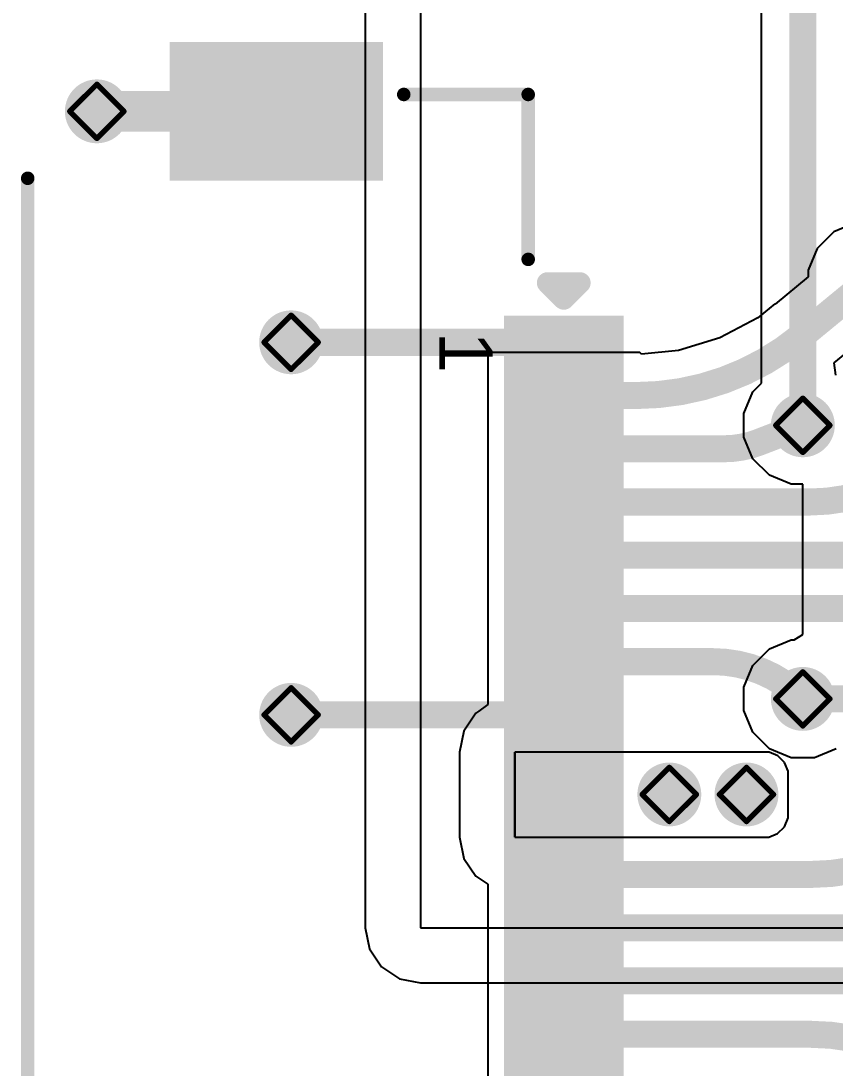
# Model space of a CAD drawing. Header units: inches. Extents: x -4 to 238, y -5 to 115.
# Drawn here: x 26.51 to 34.16, y 23.22 to 33.05 of the extents above; entities that cross this region are included whole.
import ezdxf

# ---------------------------------------------------------------- set-up
doc = ezdxf.new("R2010")
doc.units = ezdxf.units.IN
for name, color, linetype in [('Bottom Layer', 5, 'Continuous'), ('Drill Drawing', 1, 'Continuous'), ('Top Layer', 1, 'Continuous'), ('Top Overlay', 2, 'Continuous'), ('Top Paste', 8, 'Continuous'), ('Top Solder', 216, 'Continuous'), ('Via Holes', 16, 'Continuous')]:
    doc.layers.add(name, color=color, linetype=linetype)
doc.styles.add('Arial', font='', dxfattribs={"height": 0.2})
doc.styles.get('Arial').set_extended_font_data('Arial')

# ---------------------------------------------------------------- blocks, each defined once
blk = doc.blocks.new('F0502_B_18_15T_R_62')
at = {"layer": 'Top Layer'}
for points in [[(-4.39999628, 1.81000019), (-4.09999688, 1.81000019), (-4.09999688, 0.8899994899999999), (-4.39999628, 0.8899994899999999)], [(-3.89999728, 1.81000019), (-3.59999788, 1.81000019), (-3.59999788, 0.8899994899999999), (-3.89999728, 0.8899994899999999)], [(-3.39999828, 1.81000019), (-3.09999888, 1.81000019), (-3.09999888, 0.8899994899999999), (-3.39999828, 0.8899994899999999)], [(-2.89999928, 1.81000019), (-2.59999988, 1.81000019), (-2.59999988, 0.8899994899999999), (-2.89999928, 0.8899994899999999)], [(-2.39999774, 1.81000019), (-2.09999834, 1.81000019), (-2.09999834, 0.8899994899999999), (-2.39999774, 0.8899994899999999)], [(-1.89999874, 1.81000019), (-1.59999934, 1.81000019), (-1.59999934, 0.8899994899999999), (-1.89999874, 0.8899994899999999)], [(-1.39999974, 1.81000019), (-1.10000034, 1.81000019), (-1.10000034, 0.8899994899999999), (-1.39999974, 0.8899994899999999)], [(-0.8999982, 1.80999765), (-0.5999987999999999, 1.80999765), (-0.5999987999999999, 0.88999695), (-0.8999982, 0.88999695)], [(-0.3999992, 1.80999765), (-0.0999998, 1.80999765), (-0.0999998, 0.88999695), (-0.3999992, 0.88999695)], [(0.10000234, 1.81000019), (0.40000174, 1.81000019), (0.40000174, 0.8899994899999999), (0.10000234, 0.8899994899999999)], [(0.6000013399999999, 1.81000019), (0.90000074, 1.81000019), (0.90000074, 0.8899994899999999), (0.6000013399999999, 0.8899994899999999)], [(1.10000034, 1.81000019), (1.39999974, 1.81000019), (1.39999974, 0.8899994899999999), (1.10000034, 0.8899994899999999)], [(1.60000188, 1.81000019), (1.90000128, 1.81000019), (1.90000128, 0.8899994899999999), (1.60000188, 0.8899994899999999)], [(2.10000088, 1.81000019), (2.40000028, 1.81000019), (2.40000028, 0.8899994899999999), (2.10000088, 0.8899994899999999)], [(-5.870002229999999, -2.24999931), (-6.970002569999999, -2.24999931), (-6.970002569999999, -0.45000037), (-5.870002229999999, -0.45000037)]]:
    blk.add_hatch(color=1, dxfattribs=at).paths.add_polyline_path(points)
at = {"layer": 'Top Paste'}
for points in [[(-4.39999628, 1.81000019), (-4.09999688, 1.81000019), (-4.09999688, 0.8899994899999999), (-4.39999628, 0.8899994899999999)], [(-3.89999728, 1.81000019), (-3.59999788, 1.81000019), (-3.59999788, 0.8899994899999999), (-3.89999728, 0.8899994899999999)], [(-3.39999828, 1.81000019), (-3.09999888, 1.81000019), (-3.09999888, 0.8899994899999999), (-3.39999828, 0.8899994899999999)], [(-2.89999928, 1.81000019), (-2.59999988, 1.81000019), (-2.59999988, 0.8899994899999999), (-2.89999928, 0.8899994899999999)], [(-2.39999774, 1.81000019), (-2.09999834, 1.81000019), (-2.09999834, 0.8899994899999999), (-2.39999774, 0.8899994899999999)], [(-1.89999874, 1.81000019), (-1.59999934, 1.81000019), (-1.59999934, 0.8899994899999999), (-1.89999874, 0.8899994899999999)], [(-1.39999974, 1.81000019), (-1.10000034, 1.81000019), (-1.10000034, 0.8899994899999999), (-1.39999974, 0.8899994899999999)], [(-0.8999982, 1.80999765), (-0.5999987999999999, 1.80999765), (-0.5999987999999999, 0.88999695), (-0.8999982, 0.88999695)], [(-0.3999992, 1.80999765), (-0.0999998, 1.80999765), (-0.0999998, 0.88999695), (-0.3999992, 0.88999695)], [(0.10000234, 1.81000019), (0.40000174, 1.81000019), (0.40000174, 0.8899994899999999), (0.10000234, 0.8899994899999999)], [(0.6000013399999999, 1.81000019), (0.90000074, 1.81000019), (0.90000074, 0.8899994899999999), (0.6000013399999999, 0.8899994899999999)], [(1.10000034, 1.81000019), (1.39999974, 1.81000019), (1.39999974, 0.8899994899999999), (1.10000034, 0.8899994899999999)], [(1.60000188, 1.81000019), (1.90000128, 1.81000019), (1.90000128, 0.8899994899999999), (1.60000188, 0.8899994899999999)], [(2.10000088, 1.81000019), (2.40000028, 1.81000019), (2.40000028, 0.8899994899999999), (2.10000088, 0.8899994899999999)], [(-5.870002229999999, -2.24999931), (-6.970002569999999, -2.24999931), (-6.970002569999999, -0.45000037), (-5.870002229999999, -0.45000037)]]:
    blk.add_hatch(color=8, dxfattribs=at).paths.add_polyline_path(points)
at = {"layer": 'Top Solder'}
for points in [[(-4.50159628, 1.91160019), (-3.99839688, 1.91160019), (-3.99839688, 0.78839949), (-4.50159628, 0.78839949)], [(-4.001597279999999, 1.91160019), (-3.49839788, 1.91160019), (-3.49839788, 0.78839949), (-4.001597279999999, 0.78839949)], [(-3.50159828, 1.91160019), (-2.99839888, 1.91160019), (-2.99839888, 0.78839949), (-3.50159828, 0.78839949)], [(-3.00159928, 1.91160019), (-2.49839988, 1.91160019), (-2.49839988, 0.78839949), (-3.00159928, 0.78839949)], [(-2.50159774, 1.91160019), (-1.99839834, 1.91160019), (-1.99839834, 0.78839949), (-2.50159774, 0.78839949)], [(-2.00159874, 1.91160019), (-1.49839934, 1.91160019), (-1.49839934, 0.78839949), (-2.00159874, 0.78839949)], [(-1.50159974, 1.91160019), (-0.9984003399999999, 1.91160019), (-0.9984003399999999, 0.78839949), (-1.50159974, 0.78839949)], [(-1.0015982, 1.91159765), (-0.4983988, 1.91159765), (-0.4983988, 0.78839695), (-1.0015982, 0.78839695)], [(-0.5015992, 1.91159765), (0.0016002, 1.91159765), (0.0016002, 0.78839695), (-0.5015992, 0.78839695)], [(-0.00159766, 1.91160019), (0.50160174, 1.91160019), (0.50160174, 0.78839949), (-0.00159766, 0.78839949)], [(0.49840134, 1.91160019), (1.00160074, 1.91160019), (1.00160074, 0.78839949), (0.49840134, 0.78839949)], [(0.9984003399999999, 1.91160019), (1.50159974, 1.91160019), (1.50159974, 0.78839949), (0.9984003399999999, 0.78839949)], [(1.49840188, 1.91160019), (2.00160128, 1.91160019), (2.00160128, 0.78839949), (1.49840188, 0.78839949)], [(1.99840088, 1.91160019), (2.50160028, 1.91160019), (2.50160028, 0.78839949), (1.99840088, 0.78839949)], [(2.49840242, 1.91159765), (3.00160182, 1.91159765), (3.00160182, 0.78839695), (2.49840242, 0.78839695)], [(-5.76840223, -2.35159931), (-7.07160257, -2.35159931), (-7.07160257, -0.3484003700000001), (-5.76840223, -0.3484003699999998)]]:
    blk.add_hatch(color=216, dxfattribs=at).paths.add_polyline_path(points)
at = {"layer": 'Top Overlay'}
for points, const_width in [([(-4.80879658, 1.19759984), (-4.80879912, 1.50239984)], 0.1999996), ([(-4.65639912, 1.3499973), (-4.80879912, 1.50239984)], 0.1999996), ([(-4.80879658, 1.19759984), (-4.65639912, 1.3499973)], 0.1999996), ([(-5.0292, 1.016), (-6.5786, 1.016)], 0.127), ([(-6.5786, -0.1524), (-6.5786, 1.016)], 0.127), ([(5.7912, -3.682999999999999), (-5.7912, -3.682999999999999)], 0.127)]:
    blk.add_lwpolyline(points, dxfattribs=dict(at, const_width=const_width))
for points, const_width in [([(-4.858799019999999, 1.50239984, 1), (-4.758799219999999, 1.50239984, 1)], 0.0999998), ([(-4.858799019999999, 1.50239984, 1), (-4.758799219999999, 1.50239984, 1)], 0.0999998), ([(-4.706399019999999, 1.3499973, 1), (-4.606399219999999, 1.3499973, 1)], 0.0999998), ([(-4.706399019999999, 1.3499973, 1), (-4.606399219999999, 1.3499973, 1)], 0.0999998), ([(-4.85879648, 1.19759984, 1), (-4.75879668, 1.19759984, 1)], 0.0999998), ([(-4.85879648, 1.19759984, 1), (-4.75879668, 1.19759984, 1)], 0.0999998), ([(-6.61035, 1.016, 1), (-6.546849999999999, 1.016, 1)], 0.0635), ([(-6.61035, 1.016, 1), (-6.546849999999999, 1.016, 1)], 0.0635), ([(-5.06095, 1.016, 1), (-4.99745, 1.016, 1)], 0.0635), ([(-6.61035, -0.1524, 1), (-6.546849999999999, -0.1524, 1)], 0.0635), ([(-5.82295, -3.682999999999999, 1), (-5.75945, -3.682999999999999, 1)], 0.0635)]:
    blk.add_lwpolyline(points, format="xyb", close=True, dxfattribs=dict(at, const_width=const_width))
at = {"layer": 'Top Overlay', "style": 'Arial'}
blk.add_text('1', height=0.499999, dxfattribs=at).set_placement((-4.35159658, 0.18159984))

msp = doc.modelspace()

# ---------------------------------------------------------------- hatches: boundary and pattern name
at = {"layer": 'Bottom Layer'}
h = msp.add_hatch(color=5, dxfattribs=at)
edge = h.paths.add_edge_path()
edge.add_arc((27.22600854, 32.20440854), 0.2999994, 0, 360)
h = msp.add_hatch(color=5, dxfattribs=at)
edge = h.paths.add_edge_path()
edge.add_arc((29.05020098, 30.03440272), 0.2999994, 0, 360)
h = msp.add_hatch(color=5, dxfattribs=at)
edge = h.paths.add_edge_path()
edge.add_arc((33.85461098, 29.25466844), 0.2999994, 0, 360)
h = msp.add_hatch(color=5, dxfattribs=at)
edge = h.paths.add_edge_path()
edge.add_arc((33.85461098, 26.68440434), 0.2999994, 0, 360)
h = msp.add_hatch(color=5, dxfattribs=at)
edge = h.paths.add_edge_path()
edge.add_arc((29.05019844, 26.53440464), 0.2999994, 0, 360)
h = msp.add_hatch(color=5, dxfattribs=at)
edge = h.paths.add_edge_path()
edge.add_arc((32.60103462, 25.7866134), 0.2999994, 0, 360)
h = msp.add_hatch(color=5, dxfattribs=at)
edge = h.paths.add_edge_path()
edge.add_arc((33.32542992, 25.7866134), 0.2999994, 0, 360)
at = {"layer": 'Top Layer'}
h = msp.add_hatch(color=1, dxfattribs=at)
edge = h.paths.add_edge_path()
edge.add_arc((27.22600854, 32.20440854), 0.2999994, 0, 360)
h = msp.add_hatch(color=1, dxfattribs=at)
edge = h.paths.add_edge_path()
edge.add_arc((29.05020098, 30.03440272), 0.2999994, 0, 360)
h = msp.add_hatch(color=1, dxfattribs=at)
edge = h.paths.add_edge_path()
edge.add_arc((33.85461098, 29.25466844), 0.2999994, 0, 360)
h = msp.add_hatch(color=1, dxfattribs=at)
edge = h.paths.add_edge_path()
edge.add_arc((33.85461098, 26.68440434), 0.2999994, 0, 360)
h = msp.add_hatch(color=1, dxfattribs=at)
edge = h.paths.add_edge_path()
edge.add_arc((29.05019844, 26.53440464), 0.2999994, 0, 360)
h = msp.add_hatch(color=1, dxfattribs=at)
edge = h.paths.add_edge_path()
edge.add_arc((32.60103462, 25.7866134), 0.2999994, 0, 360)
h = msp.add_hatch(color=1, dxfattribs=at)
edge = h.paths.add_edge_path()
edge.add_arc((33.32542992, 25.7866134), 0.2999994, 0, 360)
at = {"layer": 'Via Holes'}
h = msp.add_hatch(color=7, dxfattribs=at)
edge = h.paths.add_edge_path()
edge.add_arc((27.22600854, 32.20440854), 0.1499997, 0, 360)
h = msp.add_hatch(color=7, dxfattribs=at)
edge = h.paths.add_edge_path()
edge.add_arc((29.05020098, 30.03440272), 0.1499997, 0, 360)
h = msp.add_hatch(color=7, dxfattribs=at)
edge = h.paths.add_edge_path()
edge.add_arc((33.85461098, 29.25466844), 0.1499997, 0, 360)
h = msp.add_hatch(color=7, dxfattribs=at)
edge = h.paths.add_edge_path()
edge.add_arc((33.85461098, 26.68440434), 0.1499997, 0, 360)
h = msp.add_hatch(color=7, dxfattribs=at)
edge = h.paths.add_edge_path()
edge.add_arc((29.05019844, 26.53440464), 0.1499997, 0, 360)
h = msp.add_hatch(color=7, dxfattribs=at)
edge = h.paths.add_edge_path()
edge.add_arc((32.60103462, 25.7866134), 0.1499997, 0, 360)
h = msp.add_hatch(color=7, dxfattribs=at)
edge = h.paths.add_edge_path()
edge.add_arc((33.32542992, 25.7866134), 0.1499997, 0, 360)

# ---------------------------------------------------------------- linework, layer by layer
at = {"layer": 'Bottom Layer'}
for p, q in [((29.74659786, 44.23933494), (29.74659786, 24.5344061)), ((30.26454958, 44.23933494), (30.26454958, 24.5344061)), ((33.46614592, 29.64967653999999), (33.46614592, 41.04701722)), ((33.38495228, 29.5684829), (33.46614592, 29.64967653999999)), ((33.30061158, 29.36486634), (33.38495228, 29.5684829)), ((33.30061158, 29.14447054), (33.30061158, 29.36486634)), ((33.38495228, 28.94085398), (33.30061158, 29.14447054)), ((33.54079652, 28.78500974), (33.38495228, 28.94085398)), ((33.74441308, 28.70066904), (33.54079652, 28.78500974)), ((33.85461098, 28.70066904), (33.74441308, 28.70066904)), ((33.85461098, 27.29081918), (33.85461098, 28.70066904)), ((33.77472036, 27.23840374), (33.85461098, 27.29081918)), ((33.38495228, 26.9982188), (33.54079652, 27.15406304)), ((33.54079652, 27.15406304), (33.74441308, 27.23840374)), ((33.74441308, 27.23840374), (33.77472036, 27.23840374)), ((33.30061158, 26.79460224), (33.38495228, 26.9982188)), ((33.30061158, 26.57420644), (33.30061158, 26.79460224)), ((33.38495228, 26.37058988), (33.30061158, 26.57420644)), ((33.54079652, 26.21474564), (33.38495228, 26.37058988)), ((33.74441308, 26.13040494), (33.54079652, 26.21474564)), ((34.16842543999999, 26.21474564), (33.96480888, 26.13040494)), ((33.96480888, 26.13040494), (33.74441308, 26.13040494)), ((29.74659786, 24.5344061), (29.78602374, 24.33619466)), ((30.26454958, 24.5344061), (35.60454906, 24.5344061)), ((29.78602374, 24.33619466), (29.8983019, 24.16815842)), ((29.8983019, 24.16815842), (30.06633814, 24.05588026)), ((30.06633814, 24.05588026), (30.26454958, 24.01645438)), ((30.26454958, 24.01645438), (35.60454906, 24.01645438))]:
    msp.add_line(p, q, dxfattribs=at)
at = {"layer": 'Bottom Layer', "const_width": 0.254}
for points in [[(33.85461098, 29.30546844), (33.85461098, 41.04701722)], [(33.85461098, 26.6844018), (55.96727186, 26.6844018)]]:
    msp.add_lwpolyline(points, dxfattribs=at)
at = {"layer": 'Bottom Layer', "const_width": 0.127}
for points in [[(33.79111097999999, 29.30546844, 1), (33.91811098, 29.30546844, 1)], [(33.79111097999999, 26.6844018, 1), (33.91811098, 26.6844018, 1)]]:
    msp.add_lwpolyline(points, format="xyb", close=True, dxfattribs=at)
at = {"layer": 'Drill Drawing', "const_width": 0.0508}
for points in [[(26.97200854, 32.20440854), (27.22600854, 32.45840854)], [(27.22600854, 32.45840854), (27.48000854, 32.20440854)], [(26.97200854, 32.20440854), (27.22600854, 31.95040854)], [(27.22600854, 31.95040854), (27.48000854, 32.20440854)], [(28.79620097999999, 30.03440272), (29.05020098, 30.28840272)], [(29.05020098, 30.28840272), (29.30420098, 30.03440272)], [(28.79620097999999, 30.03440272), (29.05020098, 29.78040272)], [(29.05020098, 29.78040272), (29.30420098, 30.03440272)], [(33.60061098, 29.25466844), (33.85461098, 29.50866844)], [(33.85461098, 29.50866844), (34.10861098, 29.25466844)], [(33.60061098, 29.25466844), (33.85461098, 29.00066844)], [(33.85461098, 29.00066844), (34.10861098, 29.25466844)], [(33.60061098, 26.68440434), (33.85461098, 26.93840434)], [(33.85461098, 26.93840434), (34.10861098, 26.68440434)], [(28.79619844, 26.53440464), (29.05019844, 26.78840464)], [(29.05019844, 26.78840464), (29.30419844, 26.53440464)], [(33.60061098, 26.68440434), (33.85461098, 26.43040434)], [(33.85461098, 26.43040434), (34.10861098, 26.68440434)], [(28.79619844, 26.53440464), (29.05019844, 26.28040464)], [(29.05019844, 26.28040464), (29.30419844, 26.53440464)], [(32.34703462, 25.7866134), (32.60103462, 26.0406134)], [(32.60103462, 26.0406134), (32.85503462, 25.7866134)], [(33.07142992, 25.7866134), (33.32542992, 26.0406134)], [(33.32542992, 26.0406134), (33.57942992, 25.7866134)], [(32.34703462, 25.7866134), (32.60103462, 25.5326134)], [(32.60103462, 25.5326134), (32.85503462, 25.7866134)], [(33.07142992, 25.7866134), (33.32542992, 25.5326134)], [(33.32542992, 25.5326134), (33.57942992, 25.7866134)]]:
    msp.add_lwpolyline(points, dxfattribs=at)
at = {"layer": 'Drill Drawing', "const_width": 0.0254}
for points in [[(27.21330854, 32.45840854, 1), (27.23870854, 32.45840854, 1)], [(27.21330854, 32.45840854, 1), (27.23870854, 32.45840854, 1)], [(26.95930853999999, 32.20440854, 1), (26.98470854, 32.20440854, 1)], [(26.95930853999999, 32.20440854, 1), (26.98470854, 32.20440854, 1)], [(27.46730854, 32.20440854, 1), (27.49270854, 32.20440854, 1)], [(27.46730854, 32.20440854, 1), (27.49270854, 32.20440854, 1)], [(27.21330854, 31.95040854, 1), (27.23870854, 31.95040854, 1)], [(27.21330854, 31.95040854, 1), (27.23870854, 31.95040854, 1)], [(29.03750098, 30.28840272, 1), (29.06290098, 30.28840272, 1)], [(29.03750098, 30.28840272, 1), (29.06290098, 30.28840272, 1)], [(28.78350098, 30.03440272, 1), (28.80890098, 30.03440272, 1)], [(28.78350098, 30.03440272, 1), (28.80890098, 30.03440272, 1)], [(29.29150098, 30.03440272, 1), (29.31690098, 30.03440272, 1)], [(29.29150098, 30.03440272, 1), (29.31690098, 30.03440272, 1)], [(29.03750098, 29.78040272, 1), (29.06290098, 29.78040272, 1)], [(29.03750098, 29.78040272, 1), (29.06290098, 29.78040272, 1)], [(33.84191097999999, 29.50866844, 1), (33.86731098, 29.50866844, 1)], [(33.84191097999999, 29.50866844, 1), (33.86731098, 29.50866844, 1)], [(33.58791098, 29.25466844, 1), (33.61331098, 29.25466844, 1)], [(33.58791098, 29.25466844, 1), (33.61331098, 29.25466844, 1)], [(34.09591097999999, 29.25466844, 1), (34.12131098, 29.25466844, 1)], [(34.09591097999999, 29.25466844, 1), (34.12131098, 29.25466844, 1)], [(33.84191097999999, 29.00066844, 1), (33.86731098, 29.00066844, 1)], [(33.84191097999999, 29.00066844, 1), (33.86731098, 29.00066844, 1)], [(33.84191097999999, 26.93840434, 1), (33.86731098, 26.93840434, 1)], [(33.84191097999999, 26.93840434, 1), (33.86731098, 26.93840434, 1)], [(29.03749844, 26.78840464, 1), (29.06289844, 26.78840464, 1)], [(29.03749844, 26.78840464, 1), (29.06289844, 26.78840464, 1)], [(33.58791098, 26.68440434, 1), (33.61331098, 26.68440434, 1)], [(33.58791098, 26.68440434, 1), (33.61331098, 26.68440434, 1)], [(34.09591097999999, 26.68440434, 1), (34.12131098, 26.68440434, 1)], [(34.09591097999999, 26.68440434, 1), (34.12131098, 26.68440434, 1)], [(28.78349844, 26.53440464, 1), (28.80889844, 26.53440464, 1)], [(28.78349844, 26.53440464, 1), (28.80889844, 26.53440464, 1)], [(29.29149844, 26.53440464, 1), (29.31689844, 26.53440464, 1)], [(29.29149844, 26.53440464, 1), (29.31689844, 26.53440464, 1)], [(33.84191097999999, 26.43040434, 1), (33.86731098, 26.43040434, 1)], [(33.84191097999999, 26.43040434, 1), (33.86731098, 26.43040434, 1)], [(29.03749844, 26.28040464, 1), (29.06289844, 26.28040464, 1)], [(29.03749844, 26.28040464, 1), (29.06289844, 26.28040464, 1)], [(32.58833462, 26.0406134, 1), (32.61373462, 26.0406134, 1)], [(32.58833462, 26.0406134, 1), (32.61373462, 26.0406134, 1)], [(33.31272992, 26.0406134, 1), (33.33812992, 26.0406134, 1)], [(33.31272992, 26.0406134, 1), (33.33812992, 26.0406134, 1)], [(32.33433461999999, 25.7866134, 1), (32.35973462, 25.7866134, 1)], [(32.33433461999999, 25.7866134, 1), (32.35973462, 25.7866134, 1)], [(32.84233462, 25.7866134, 1), (32.86773462, 25.7866134, 1)], [(32.84233462, 25.7866134, 1), (32.86773462, 25.7866134, 1)], [(33.05872992, 25.7866134, 1), (33.08412992, 25.7866134, 1)], [(33.05872992, 25.7866134, 1), (33.08412992, 25.7866134, 1)], [(33.56672992, 25.7866134, 1), (33.59212992, 25.7866134, 1)], [(33.56672992, 25.7866134, 1), (33.59212992, 25.7866134, 1)], [(32.58833462, 25.5326134, 1), (32.61373462, 25.5326134, 1)], [(32.58833462, 25.5326134, 1), (32.61373462, 25.5326134, 1)], [(33.31272992, 25.5326134, 1), (33.33812992, 25.5326134, 1)], [(33.31272992, 25.5326134, 1), (33.33812992, 25.5326134, 1)]]:
    msp.add_lwpolyline(points, format="xyb", close=True, dxfattribs=at)
at = {"layer": 'Top Layer'}
for p, q in [((34.34921248, 31.15549776), (34.14559592, 31.07115706)), ((34.14559592, 31.07115706), (33.98975168, 30.91531282)), ((33.98975168, 30.91531282), (33.90541098, 30.71169626)), ((33.90541098, 30.71169626), (33.90541098, 30.64874998)), ((33.90541098, 30.64874998), (33.59464706, 30.39307612)), ((33.59102756, 30.39687342), (33.43128696, 30.26577894)), ((33.59415684, 30.39307612), (33.59102756, 30.39687342)), ((33.59464706, 30.39307612), (33.59415684, 30.39307612)), ((33.43128696, 30.26577894), (33.07469382, 30.0751748)), ((33.07469382, 30.0751748), (32.68776546, 29.9578014)), ((34.14840516, 29.84259208), (34.3974674, 30.04749896)), ((32.32380886, 29.93840342), (30.8958107, 29.93840342)), ((30.8958107, 29.93840342), (30.8958107, 29.13040402)), ((32.34017916, 29.92356728), (32.32380886, 29.93840596)), ((32.32380886, 29.93840596), (32.32380886, 29.93840342)), ((32.68776546, 29.9578014), (32.34017916, 29.92356728)), ((34.16586512, 29.72538886), (34.14840516, 29.84259208)), ((30.8958107, 29.13040402), (30.8958107, 28.63040502)), ((30.8958107, 28.63040502), (30.8958107, 27.63040448)), ((30.8958107, 27.63040448), (30.8958107, 26.63041156)), ((30.81366202, 26.57076728), (30.78355794, 26.55065302)), ((30.89580562, 26.63040901999999), (30.81366202, 26.57076728)), ((30.89580816, 26.63040901999999), (30.89580562, 26.63040901999999)), ((30.8958107, 26.63041156), (30.89580816, 26.63040901999999)), ((30.78355794, 26.55065302), (30.67127978, 26.38261678)), ((30.67127978, 26.38261678), (30.6318539, 26.18440534)), ((30.6318539, 26.18440534), (30.6318539, 25.3844044)), ((33.49356776, 26.1844028), (31.14980562, 26.18440534)), ((31.14980562, 26.18440534), (31.14980562, 25.3844044)), ((31.14980562, 25.3844044), (31.14980562, 26.18440534)), ((31.14980562, 26.18440534), (31.14980562, 25.3844044)), ((33.49356522, 26.18439772), (33.49356776, 26.1844028)), ((33.53789584, 26.18440026), (33.49356522, 26.18439772)), ((33.61980576, 26.15047348), (33.53789584, 26.18440026)), ((33.6824955, 26.0877812), (33.61980576, 26.15047348)), ((33.71642481999999, 26.00587128), (33.6824955, 26.0877812)), ((33.71642228, 25.9615432), (33.71642481999999, 26.00587128)), ((33.71642481999999, 25.61171662), (33.71642228, 25.9615432)), ((33.71642481999999, 25.56649954), (33.71642481999999, 25.61171662)), ((33.71642481999999, 25.61171662), (33.71642481999999, 25.61171662)), ((33.61787282, 25.41900936), (33.68181732, 25.48295386)), ((33.68181732, 25.48295386), (33.71642481999999, 25.56649954)), ((30.6318539, 25.3844044), (30.67127978, 25.18619296)), ((31.14980562, 25.3844044), (33.4891126, 25.3844044)), ((33.4891126, 25.3844044), (33.53432714, 25.3844044)), ((33.53432714, 25.3844044), (33.61787282, 25.41900936)), ((30.67127978, 25.18619296), (30.78355794, 25.01815672)), ((30.78355794, 25.01815672), (30.8958107, 24.94315306)), ((30.8958107, 24.94315306), (30.8958107, 23.43840372)), ((30.8958107, 23.43840372), (30.89580816, 23.43840372)), ((30.89580816, 23.43840372), (30.89580816, 22.63040432))]:
    msp.add_line(p, q, dxfattribs=at)
for points, const_width in [([(27.178, 32.1564, -0.4142135623730951), (27.22600854, 32.20440854)], 0.3809999999999999), ([(33.84144869999999, 30.09308942, -0.1738129646575482), (32.28789834, 29.53440372)], 0.254), ([(33.43994582, 29.09462304, -0.0923473789808183), (33.11666732, 29.03440218)], 0.254), ([(34.95560954, 28.90242632, -0.1733143457686243), (33.92578686, 28.53440572)], 0.254), ([(33.00963171999999, 27.03440618, -0.198912367379658), (33.85461098, 26.68440434)], 0.254), ([(35.43185954, 25.65322784, -0.1955634156251409), (33.91022174, 25.03440256)], 0.254), ([(33.91022427999999, 23.5344081, -0.1955625364050391), (35.43185699999999, 22.9155879)], 0.254)]:
    msp.add_lwpolyline(points, format="xyb", dxfattribs=dict(at, const_width=const_width))
for points, const_width in [([(27.22600854, 32.20440854), (28.9098101, 32.20440854)], 0.3809999999999999), ([(33.84144869999999, 30.09308942), (34.45825214, 30.60054586)], 0.254), ([(29.05020098, 30.03440272), (31.60980978, 30.03440272)], 0.254), ([(31.60980978, 29.53440372), (31.9428114, 29.53440372)], 0.254), ([(31.9428114, 29.53440372), (32.28789834, 29.53440118)], 0.254), ([(33.43994582, 29.09462304), (33.85461098, 29.25466844)], 0.254), ([(31.60980978, 29.03440472), (33.05575812, 29.03440472)], 0.254), ([(33.05575812, 29.03440472), (33.11666732, 29.03440218)], 0.254), ([(31.60980978, 28.53440572), (33.92578686, 28.53440572)], 0.254), ([(31.60980978, 28.03440418), (35.6844346, 28.03440418)], 0.254), ([(31.60980978, 27.53440518), (34.48667728, 27.53440518)], 0.254), ([(31.60980978, 27.03440618), (33.00963171999999, 27.03440618)], 0.254), ([(29.05019844, 26.53440464), (31.60980723999999, 26.53440464)], 0.254), ([(31.60980978, 25.0344051), (33.91022174, 25.0344051)], 0.254), ([(31.60980978, 24.5344061), (35.04833732, 24.5344061)], 0.254), ([(31.60980978, 24.03440456), (34.94247012, 24.03440456)], 0.254), ([(31.60980978, 23.53440556), (33.91022427999999, 23.53440556)], 0.254)]:
    msp.add_lwpolyline(points, dxfattribs=dict(at, const_width=const_width))
for points, const_width in [([(27.13075854, 32.20440854, 1), (27.32125854, 32.20440854, 1)], 0.1905), ([(27.13075854, 32.20440854, 1), (27.32125854, 32.20440854, 1)], 0.1905), ([(28.8145601, 32.20440854, 1), (29.0050601, 32.20440854, 1)], 0.1905), ([(27.08275, 32.1564, 1), (27.27325, 32.1564, 1)], 0.1905), ([(33.7779487, 30.09308942, 1), (33.9049487, 30.09308942, 1)], 0.127), ([(33.7779487, 30.09308942, 1), (33.9049487, 30.09308942, 1)], 0.127), ([(28.98670098, 30.03440272, 1), (29.11370098, 30.03440272, 1)], 0.127), ([(31.54630978, 30.03440272, 1), (31.67330978, 30.03440272, 1)], 0.127), ([(31.54630978, 29.53440372, 1), (31.67330978, 29.53440372, 1)], 0.127), ([(31.8793114, 29.53440372, 1), (32.0063114, 29.53440372, 1)], 0.127), ([(31.8793114, 29.53440372, 1), (32.0063114, 29.53440372, 1)], 0.127), ([(32.22439833999999, 29.53440372, 1), (32.35139834, 29.53440372, 1)], 0.127), ([(32.22439833999999, 29.53440118, 1), (32.35139834, 29.53440118, 1)], 0.127), ([(33.79111097999999, 29.25466844, 1), (33.91811098, 29.25466844, 1)], 0.127), ([(33.37644581999999, 29.09462304, 1), (33.50344582, 29.09462304, 1)], 0.127), ([(33.37644581999999, 29.09462304, 1), (33.50344582, 29.09462304, 1)], 0.127), ([(31.54630978, 29.03440472, 1), (31.67330978, 29.03440472, 1)], 0.127), ([(32.99225812, 29.03440472, 1), (33.11925812, 29.03440472, 1)], 0.127), ([(32.99225812, 29.03440472, 1), (33.11925812, 29.03440472, 1)], 0.127), ([(33.05316732, 29.03440218, 1), (33.18016732, 29.03440218, 1)], 0.127), ([(33.05316732, 29.03440218, 1), (33.18016732, 29.03440218, 1)], 0.127), ([(31.54630978, 28.53440572, 1), (31.67330978, 28.53440572, 1)], 0.127), ([(33.86228686, 28.53440572, 1), (33.98928686, 28.53440572, 1)], 0.127), ([(33.86228686, 28.53440572, 1), (33.98928686, 28.53440572, 1)], 0.127), ([(31.54630978, 28.03440418, 1), (31.67330978, 28.03440418, 1)], 0.127), ([(31.54630978, 27.53440518, 1), (31.67330978, 27.53440518, 1)], 0.127), ([(31.54630978, 27.03440618, 1), (31.67330978, 27.03440618, 1)], 0.127), ([(32.94613172, 27.03440618, 1), (33.07313172, 27.03440618, 1)], 0.127), ([(32.94613172, 27.03440618, 1), (33.07313172, 27.03440618, 1)], 0.127), ([(33.79111097999999, 26.68440434, 1), (33.91811098, 26.68440434, 1)], 0.127), ([(28.98669843999999, 26.53440464, 1), (29.11369844, 26.53440464, 1)], 0.127), ([(31.54630724, 26.53440464, 1), (31.67330724, 26.53440464, 1)], 0.127), ([(31.54630978, 25.0344051, 1), (31.67330978, 25.0344051, 1)], 0.127), ([(33.84672173999999, 25.0344051, 1), (33.97372174, 25.0344051, 1)], 0.127), ([(33.84672173999999, 25.03440256, 1), (33.97372174, 25.03440256, 1)], 0.127), ([(31.54630978, 24.5344061, 1), (31.67330978, 24.5344061, 1)], 0.127), ([(31.54630978, 24.03440456, 1), (31.67330978, 24.03440456, 1)], 0.127), ([(31.54630978, 23.53440556, 1), (31.67330978, 23.53440556, 1)], 0.127), ([(33.84672428, 23.5344081, 1), (33.97372428, 23.5344081, 1)], 0.127), ([(33.84672428, 23.53440556, 1), (33.97372428, 23.53440556, 1)], 0.127)]:
    msp.add_lwpolyline(points, format="xyb", close=True, dxfattribs=dict(at, const_width=const_width))

# ---------------------------------------------------------------- block references
at = {"rotation": 270}
msp.add_blockref('F0502_B_18_15T_R_62', (30.25980994, 25.78440614), dxfattribs=at)

doc.saveas('drawing.dxf')
